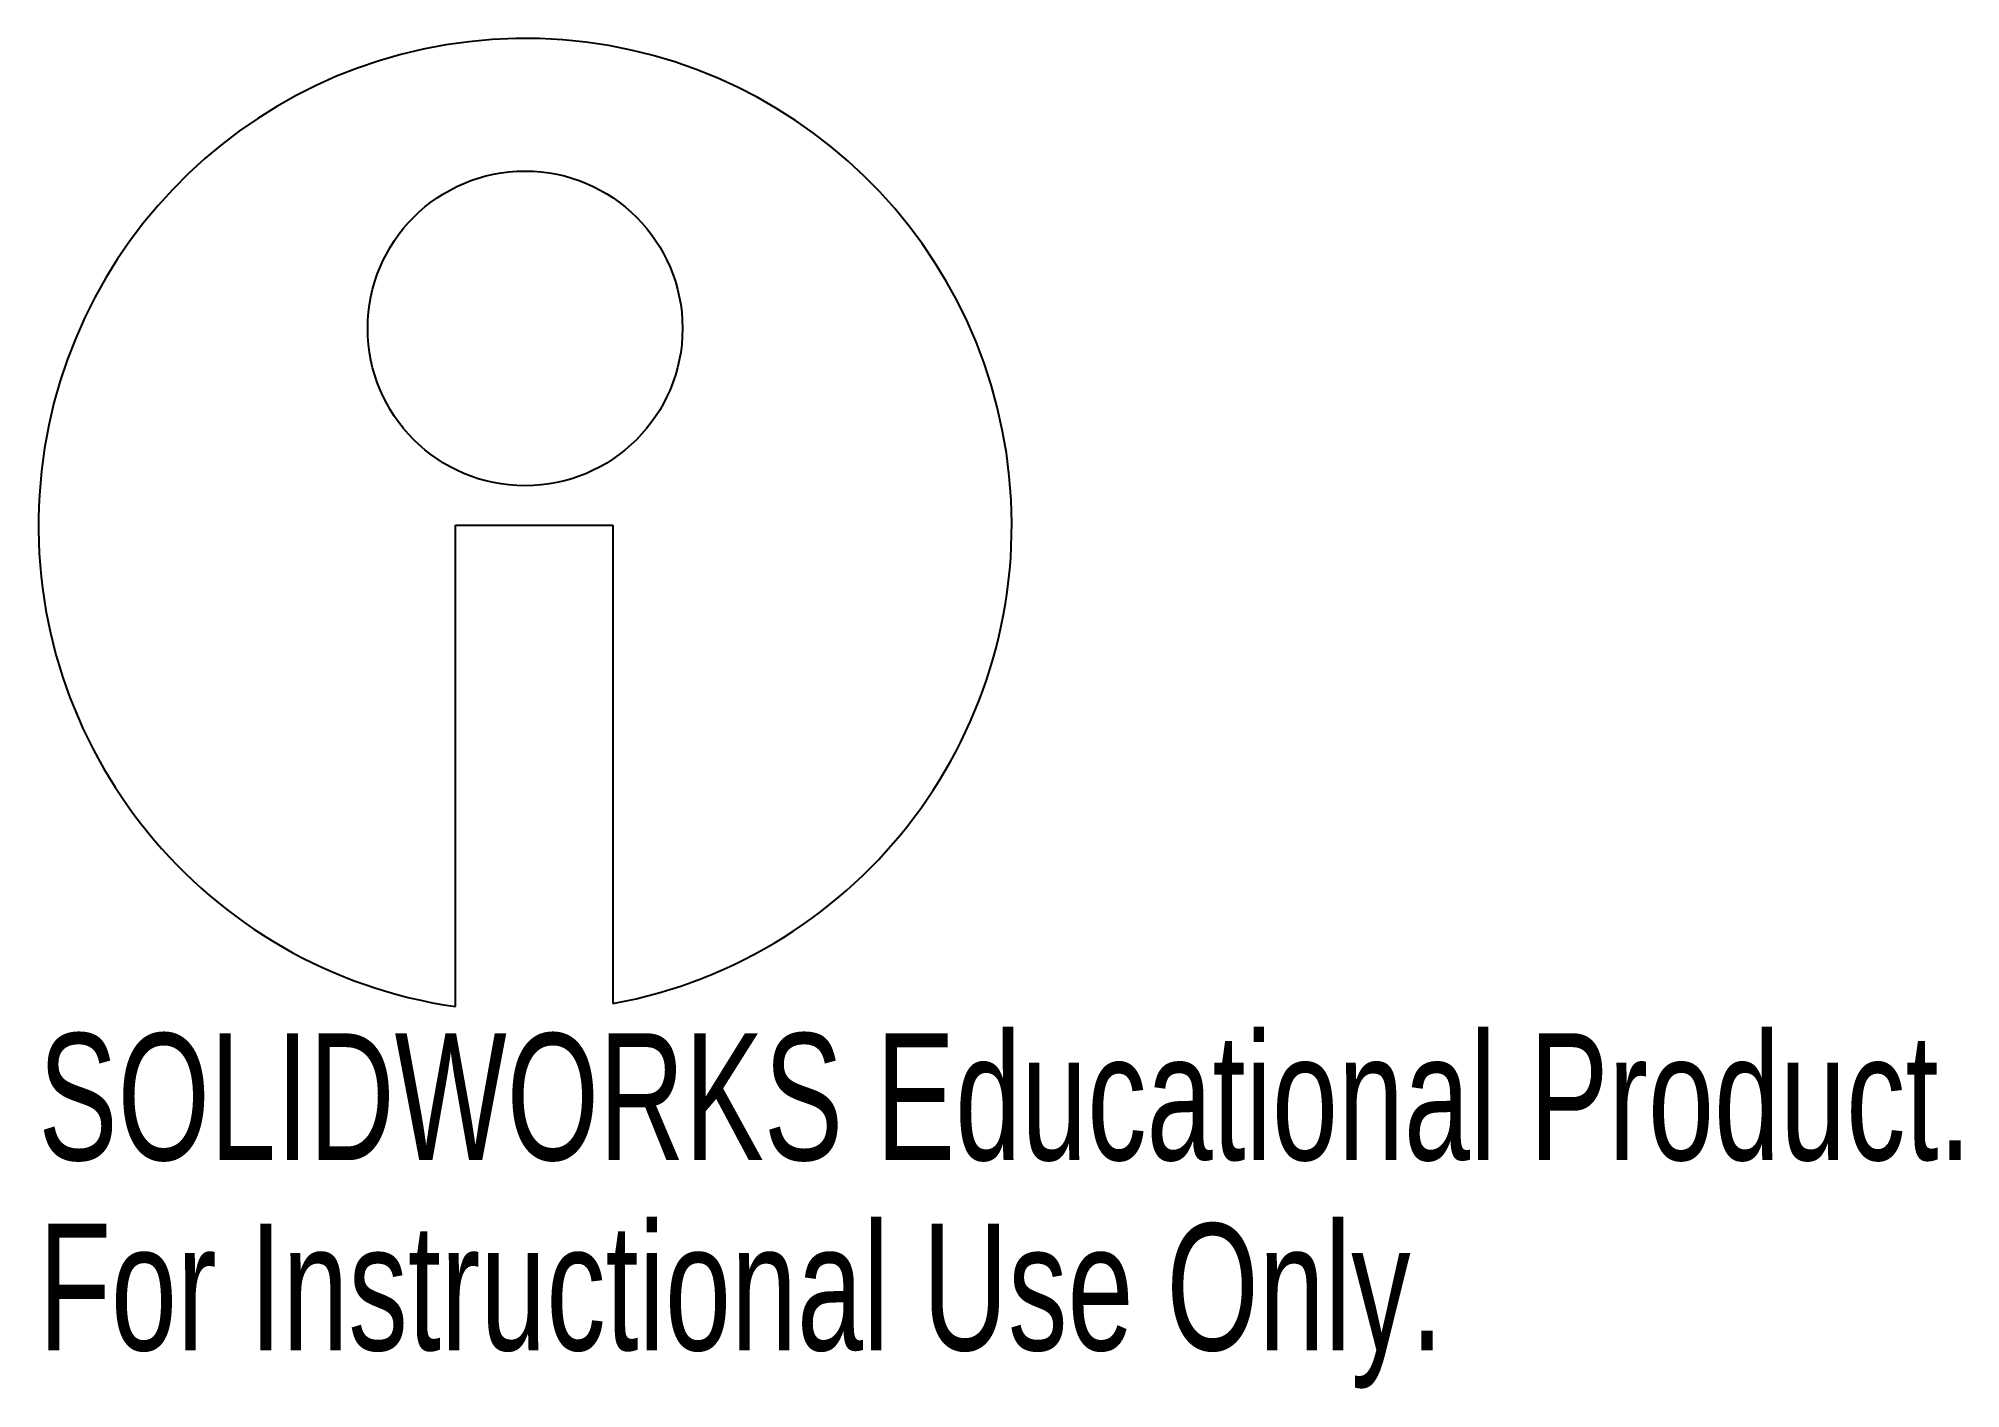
# Model space of a CAD drawing. Header units: millimetres. Extents: x -18.6 to 54.7, y -32.9 to 18.6.
import ezdxf

# ---------------------------------------------------------------- set-up
doc = ezdxf.new("R2010")
doc.units = ezdxf.units.MM
doc.styles.add('SLDTEXTSTYLE0', font='TXT', dxfattribs={"width": 0.7})

msp = doc.modelspace()

# ---------------------------------------------------------------- linework, layer by layer
at = {"color": 7, "linetype": 'Continuous', "lineweight": 25}
for p, q in [((-2.65, -18.36), (-2.65, 0)), ((-2.65, 0), (3.35, 0)), ((3.35, 0), (3.35, -18.245))]:
    msp.add_line(p, q, dxfattribs=at)
msp.add_circle((0, 7.495), 6, dxfattribs=at)
msp.add_arc((0, 0), 18.55, 280.4056, 261.78808, dxfattribs=at)

# ---------------------------------------------------------------- texts
at = {"color": 7, "linetype": 'Continuous', "char_height": 4.83362, "attachment_point": 1, "style": 'SLDTEXTSTYLE0'}
for s, insert in [('SOLIDWORKS Educational Product.', (-18.55, -19.379)), ('For Instructional Use Only.', (-18.55, -26.63))]:
    msp.add_mtext(s, dxfattribs=dict(at, insert=insert))

doc.saveas('drawing.dxf')
